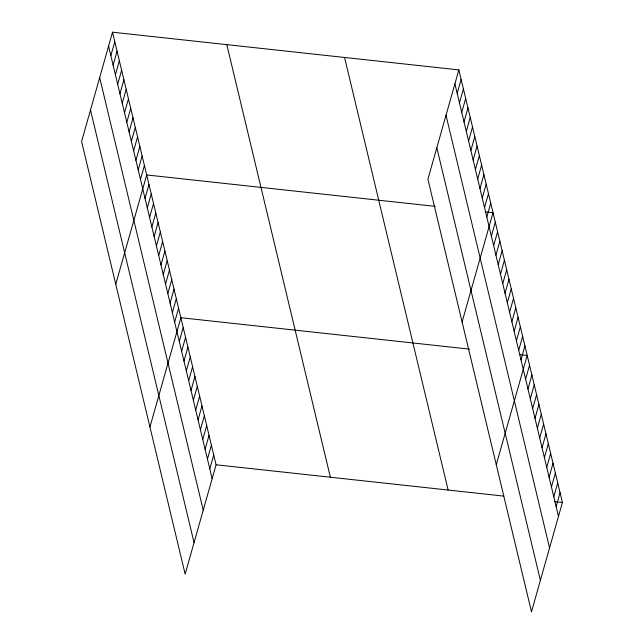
<?xml version="1.0" encoding="UTF-8"?>
<svg xmlns="http://www.w3.org/2000/svg" width="644" height="644" viewBox="0 0 644 644"><rect width="100%" height="100%" fill="white"/><g stroke="black" fill="none" stroke-linecap="round" stroke-linejoin="round"><path stroke-width="0.97" d="M112.515 32.2L81.587 141.511L185.15 574.094L216.078 464.783L112.515 32.2L458.85 69.906L562.413 502.489L531.485 611.8L427.922 179.217L458.85 69.906M110.849 55.65L114.793 41.715M113.127 65.165L117.071 51.23M115.413 74.68L119.349 60.753M117.691 84.203L121.627 70.268M119.969 93.718L123.906 79.784M122.247 103.233L126.184 89.299M124.525 112.748L128.462 98.822M126.804 122.271L130.74 108.337M129.082 131.787L133.018 117.852M131.36 141.302L135.304 127.367M133.638 150.817L137.583 136.882M135.916 160.332L139.861 146.405M138.194 169.855L142.139 155.92M140.472 179.37L144.417 165.436M115.759 284.262L146.695 174.951L435.4 206.386M145.029 198.4L148.973 184.474M147.307 207.923L151.251 193.989M149.585 217.439L153.53 203.504M151.863 226.954L155.808 213.019M154.141 236.469L158.086 222.534M156.42 245.984L160.364 232.057M158.698 255.507L162.642 241.572M160.976 265.022L164.92 251.088M163.254 274.537L167.198 260.603M165.532 284.052L169.477 270.126M167.81 293.575L171.755 279.641M170.088 303.091L174.033 289.156M172.367 312.606L176.311 298.671M174.645 322.121L178.589 308.186M149.939 427.02L180.867 317.709L469.581 349.137M179.274 341.441L183.218 327.514M181.624 351.254L185.561 337.319M183.967 361.059L187.911 347.124M186.317 370.863L190.262 356.929M188.668 380.668L192.604 366.734M191.01 390.473L194.955 376.539M193.361 400.278L197.305 386.344M195.704 410.083L199.648 396.149M198.054 419.888L201.999 405.953M200.405 429.693L204.341 415.758M202.747 439.498L206.692 425.563M205.098 449.303L209.042 435.368M207.44 459.108L211.385 445.173M209.791 468.913L213.736 454.978M457.184 93.356L461.128 79.421M459.462 102.871L463.406 88.936M461.74 112.386L465.684 98.452M464.018 121.901L467.963 107.975M466.296 131.424L470.241 117.49M468.574 140.939L472.519 127.005M470.861 150.455L474.797 136.52M473.139 159.97L477.075 146.043M475.417 169.485L479.353 155.558M477.695 179.008L481.632 165.073M479.973 188.523L483.91 174.588M482.251 198.038L486.188 184.103M484.529 207.553L488.466 193.627M486.808 217.076L490.752 203.142M462.094 321.968L493.03 212.657L485.343 211.82M491.364 236.107L495.308 222.172M493.642 245.622L497.587 231.695M495.92 255.145L499.865 241.21M498.198 264.66L502.143 250.725M500.477 274.175L504.421 260.24M502.755 283.69L506.699 269.756M505.033 293.205L508.977 279.279M507.311 302.728L511.256 288.794M509.589 312.243L513.534 298.309M511.867 321.759L515.812 307.824M514.145 331.274L518.09 317.347M516.424 340.797L520.368 326.862M518.702 350.312L522.646 336.377M520.98 359.827L524.924 345.892M496.274 464.718L527.203 355.408L519.523 354.578M525.609 379.147L529.553 365.22M527.959 388.952L531.896 375.025M530.302 398.757L534.246 384.83M532.652 408.562L536.597 394.635M534.995 418.367L538.939 404.44M537.346 428.171L541.29 414.245M539.696 437.984L543.633 424.05M542.039 447.789L545.983 433.855M544.389 457.594L548.334 443.66M546.732 467.399L550.676 453.465M549.082 477.204L553.027 463.269M551.433 487.009L555.37 473.074M553.776 496.814L557.72 482.879M556.126 506.619L560.071 492.684M216.078 464.783L503.833 496.113M554.734 501.652L562.413 502.489M454.906 83.833L558.477 516.424M446.002 115.308L549.565 547.899M436.825 147.742L540.388 580.325M344.556 57.461L448.127 490.052M226.809 44.645L330.372 477.228M108.57 46.135L212.142 478.717M99.667 77.61L203.23 510.193M90.49 110.035L194.053 542.618"/></g></svg>
